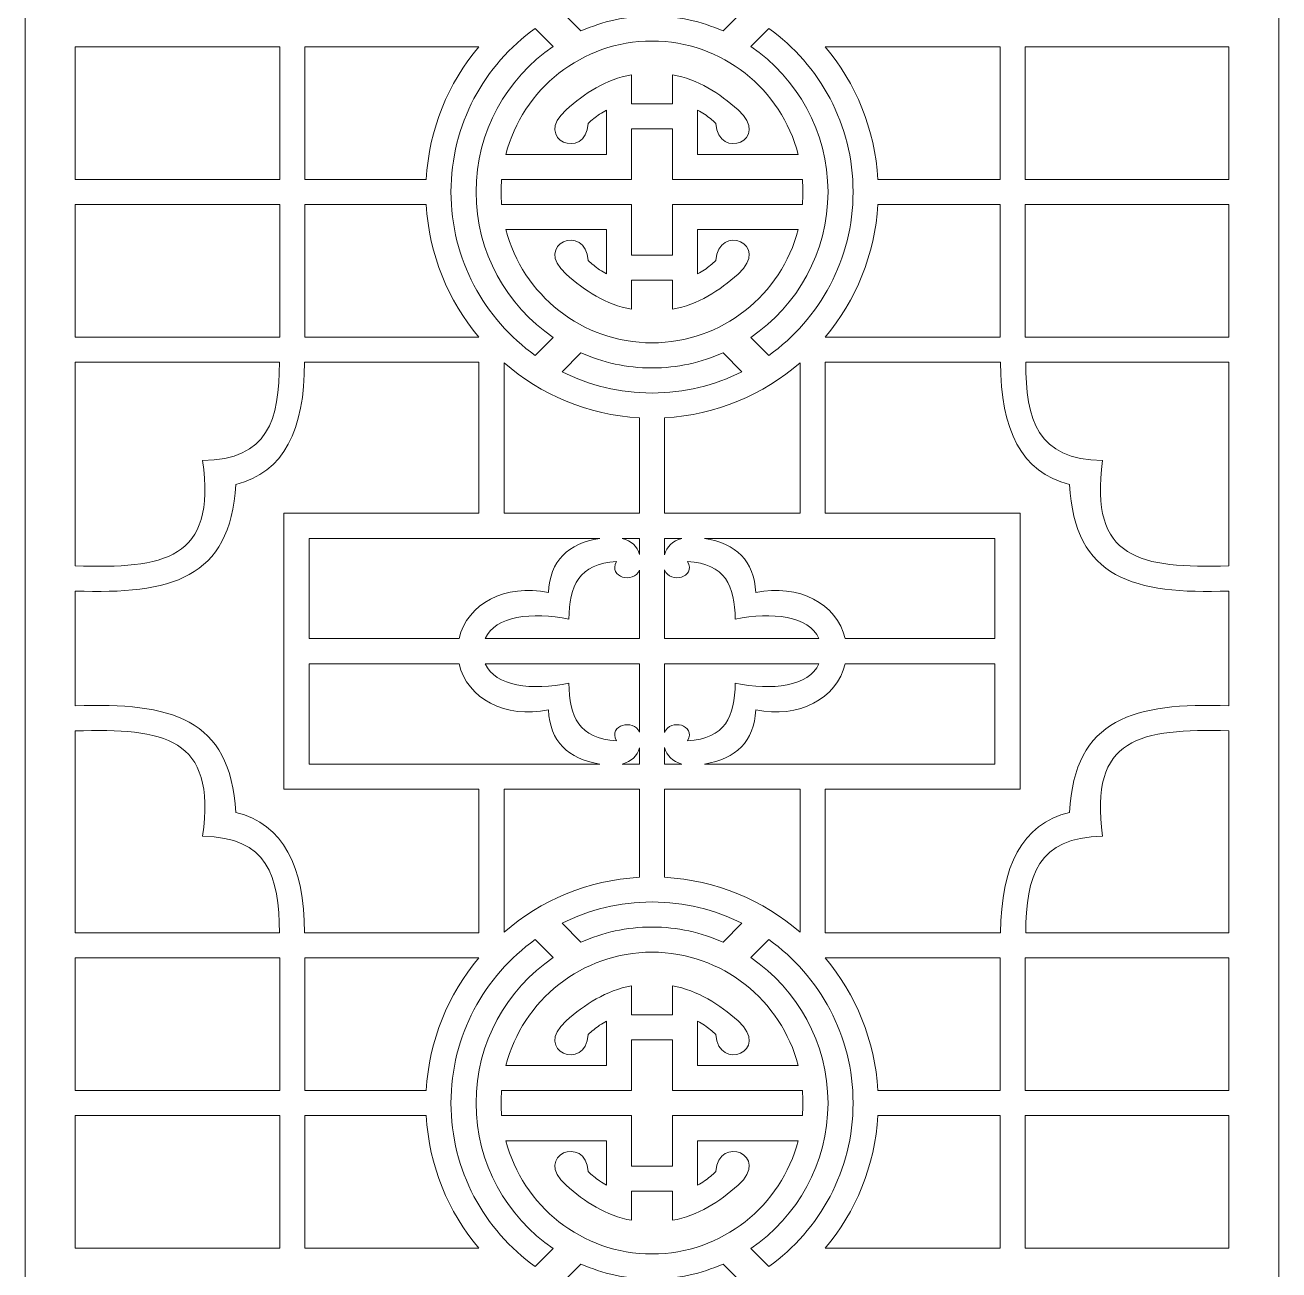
# Model space of a CAD drawing. Header units: centimetres. Extents: x -27 to -22.5, y -9 to 9.
# Drawn here: x -26.999 to -22.499, y -0.332 to 4.136 of the extents above; entities that cross this region are included whole.
import ezdxf

# ---------------------------------------------------------------- set-up
doc = ezdxf.new("R2010")
doc.units = ezdxf.units.CM
doc.header["$MEASUREMENT"] = 0
doc.layers.add('layer 1', color=7, linetype='Continuous')

msp = doc.modelspace()

# ---------------------------------------------------------------- linework, layer by layer
at = {"layer": 'layer 1', "color": 250, "lineweight": 9}
for points, knots in [([(-26.99914, 9.00077), (-26.99914, 9.00077), (-22.4989, 9.00077), (-22.4989, 9.00077), (-22.4989, 9.00077), (-22.4989, 9.00077), (-22.4989, -9.00021), (-22.4989, -9.00021), (-22.4989, -9.00021), (-22.4989, -9.00021), (-26.99914, -9.00021), (-26.99914, -9.00021), (-26.99914, -9.00021), (-26.99914, -9.00021), (-26.99914, 9.00077), (-26.99914, 9.00077)], [0, 0, 0, 0, 0.2, 0.2, 0.2, 0.2, 0.4, 0.4, 0.4, 0.4, 0.6, 0.6, 0.6, 0.6, 1, 1, 1, 1]), ([(-25.00405, 4.11483), (-24.92598, 4.1495), (-24.83964, 4.16884), (-24.74896, 4.16884), (-24.74896, 4.16884), (-24.65826, 4.16884), (-24.57194, 4.1495), (-24.49385, 4.11483), (-24.49385, 4.11483), (-24.49385, 4.11483), (-24.4263, 4.18238), (-24.4263, 4.18238), (-24.4263, 4.18238), (-24.52347, 4.23123), (-24.63309, 4.25884), (-24.74896, 4.25884), (-24.74896, 4.25884), (-24.86481, 4.25884), (-24.97439, 4.23123), (-25.07158, 4.18238), (-25.07158, 4.18238), (-25.07158, 4.18238), (-25.00405, 4.11483), (-25.00405, 4.11483)], [0, 0, 0, 0, 0.1428571, 0.1428571, 0.1428571, 0.1428571, 0.2857143, 0.2857143, 0.2857143, 0.2857143, 0.4285714, 0.4285714, 0.4285714, 0.4285714, 0.5714286, 0.5714286, 0.5714286, 0.5714286, 0.7142857, 0.7142857, 0.7142857, 0.7142857, 1, 1, 1, 1]), ([(-25.10336, 3.01479), (-25.27049, 3.12866), (-25.3806, 3.32046), (-25.3806, 3.53716), (-25.3806, 3.53716), (-25.3806, 3.75392), (-25.27045, 3.94574), (-25.10331, 4.05956), (-25.10331, 4.05956), (-25.10331, 4.05956), (-25.1679, 4.12417), (-25.1679, 4.12417), (-25.1679, 4.12417), (-25.35096, 3.99305), (-25.47059, 3.77865), (-25.47059, 3.53716), (-25.47059, 3.53716), (-25.47059, 3.29571), (-25.35097, 3.08133), (-25.16795, 2.95022), (-25.16795, 2.95022), (-25.16795, 2.95022), (-25.10336, 3.01479), (-25.10336, 3.01479)], [0, 0, 0, 0, 0.1428571, 0.1428571, 0.1428571, 0.1428571, 0.2857143, 0.2857143, 0.2857143, 0.2857143, 0.4285714, 0.4285714, 0.4285714, 0.4285714, 0.5714286, 0.5714286, 0.5714286, 0.5714286, 0.7142857, 0.7142857, 0.7142857, 0.7142857, 1, 1, 1, 1]), ([(-24.32996, 2.95022), (-24.14693, 3.08133), (-24.02729, 3.29571), (-24.02729, 3.53716), (-24.02729, 3.53716), (-24.02729, 3.77865), (-24.14696, 3.99305), (-24.32998, 4.12417), (-24.32998, 4.12417), (-24.32998, 4.12417), (-24.39458, 4.05956), (-24.39458, 4.05956), (-24.39458, 4.05956), (-24.22742, 3.94574), (-24.11729, 3.75392), (-24.11729, 3.53716), (-24.11729, 3.53716), (-24.11729, 3.32046), (-24.22741, 3.12866), (-24.39454, 3.01479), (-24.39454, 3.01479), (-24.39454, 3.01479), (-24.32996, 2.95022), (-24.32996, 2.95022)], [0, 0, 0, 0, 0.1428571, 0.1428571, 0.1428571, 0.1428571, 0.2857143, 0.2857143, 0.2857143, 0.2857143, 0.4285714, 0.4285714, 0.4285714, 0.4285714, 0.5714286, 0.5714286, 0.5714286, 0.5714286, 0.7142857, 0.7142857, 0.7142857, 0.7142857, 1, 1, 1, 1]), ([(-26.08453, 4.05795), (-26.08453, 4.05795), (-26.08453, 3.58217), (-26.08453, 3.58217), (-26.08453, 3.58217), (-26.08453, 3.58217), (-26.81912, 3.58217), (-26.81912, 3.58217), (-26.81912, 3.58217), (-26.81912, 3.58217), (-26.81912, 4.05795), (-26.81912, 4.05795), (-26.81912, 4.05795), (-26.57425, 4.05795), (-26.32939, 4.05795), (-26.08453, 4.05795)], [0, 0, 0, 0, 0.2, 0.2, 0.2, 0.2, 0.4, 0.4, 0.4, 0.4, 0.6, 0.6, 0.6, 0.6, 1, 1, 1, 1]), ([(-25.55933, 3.58217), (-25.54938, 3.76259), (-25.48006, 3.92759), (-25.37066, 4.05795), (-25.37066, 4.05795), (-25.57861, 4.05795), (-25.78657, 4.05795), (-25.9945, 4.05795), (-25.9945, 4.05795), (-25.9945, 4.05795), (-25.9945, 3.58217), (-25.9945, 3.58217), (-25.9945, 3.58217), (-25.9945, 3.58217), (-25.55933, 3.58217), (-25.55933, 3.58217)], [0, 0, 0, 0, 0.2, 0.2, 0.2, 0.2, 0.4, 0.4, 0.4, 0.4, 0.6, 0.6, 0.6, 0.6, 1, 1, 1, 1]), ([(-24.97813, 3.7831), (-24.96525, 3.79498), (-24.95182, 3.80584), (-24.9369, 3.81646), (-24.9369, 3.81646), (-24.92878, 3.82167), (-24.9207, 3.82653), (-24.91245, 3.83121), (-24.91245, 3.83121), (-24.91245, 3.77814), (-24.91245, 3.72509), (-24.91245, 3.67203), (-24.91245, 3.67203), (-25.03282, 3.67203), (-25.15318, 3.67203), (-25.27354, 3.67203), (-25.27354, 3.67203), (-25.21333, 3.90549), (-25.00075, 4.07883), (-24.74896, 4.07883), (-24.74896, 4.07883), (-24.49715, 4.07883), (-24.28455, 3.90549), (-24.22436, 3.67203), (-24.22436, 3.67203), (-24.34463, 3.67203), (-24.4649, 3.67203), (-24.58518, 3.67203), (-24.58518, 3.67203), (-24.58518, 3.72509), (-24.58518, 3.77814), (-24.58518, 3.83121), (-24.58518, 3.83121), (-24.57694, 3.82653), (-24.56886, 3.82167), (-24.5607, 3.81646), (-24.5607, 3.81646), (-24.54583, 3.80584), (-24.53239, 3.79498), (-24.51948, 3.7831), (-24.51948, 3.7831), (-24.51188, 3.64765), (-24.31832, 3.72361), (-24.44023, 3.83182), (-24.44023, 3.83182), (-24.50701, 3.89113), (-24.58362, 3.94175), (-24.67518, 3.95774), (-24.67518, 3.95774), (-24.67518, 3.92312), (-24.67518, 3.88844), (-24.67518, 3.8538), (-24.67518, 3.8538), (-24.67518, 3.8538), (-24.82245, 3.8538), (-24.82245, 3.8538), (-24.82245, 3.8538), (-24.82245, 3.88844), (-24.82245, 3.92312), (-24.82245, 3.95774), (-24.82245, 3.95774), (-24.91401, 3.94175), (-24.99058, 3.89113), (-25.05742, 3.83182), (-25.05742, 3.83182), (-25.1793, 3.72361), (-24.98576, 3.64765), (-24.97813, 3.7831)], [0, 0, 0, 0, 0.0555556, 0.0555556, 0.0555556, 0.0555556, 0.1111111, 0.1111111, 0.1111111, 0.1111111, 0.1666667, 0.1666667, 0.1666667, 0.1666667, 0.2222222, 0.2222222, 0.2222222, 0.2222222, 0.2777778, 0.2777778, 0.2777778, 0.2777778, 0.3333333, 0.3333333, 0.3333333, 0.3333333, 0.3888889, 0.3888889, 0.3888889, 0.3888889, 0.4444444, 0.4444444, 0.4444444, 0.4444444, 0.5, 0.5, 0.5, 0.5, 0.5555556, 0.5555556, 0.5555556, 0.5555556, 0.6111111, 0.6111111, 0.6111111, 0.6111111, 0.6666667, 0.6666667, 0.6666667, 0.6666667, 0.7222222, 0.7222222, 0.7222222, 0.7222222, 0.7777778, 0.7777778, 0.7777778, 0.7777778, 0.8333333, 0.8333333, 0.8333333, 0.8333333, 0.8888889, 0.8888889, 0.8888889, 0.8888889, 1, 1, 1, 1]), ([(-24.12724, 4.05795), (-24.01784, 3.92758), (-23.94848, 3.76259), (-23.93857, 3.58217), (-23.93857, 3.58217), (-23.93857, 3.58217), (-23.49925, 3.58217), (-23.49925, 3.58217), (-23.49925, 3.58217), (-23.49925, 3.58217), (-23.49925, 4.05795), (-23.49925, 4.05795), (-23.49925, 4.05795), (-23.70858, 4.05795), (-23.91791, 4.05795), (-24.12724, 4.05795)], [0, 0, 0, 0, 0.2, 0.2, 0.2, 0.2, 0.4, 0.4, 0.4, 0.4, 0.6, 0.6, 0.6, 0.6, 1, 1, 1, 1]), ([(-23.40926, 4.05795), (-23.40926, 4.05795), (-23.40926, 3.58217), (-23.40926, 3.58217), (-23.40926, 3.58217), (-23.40926, 3.58217), (-22.67893, 3.58217), (-22.67893, 3.58217), (-22.67893, 3.58217), (-22.67893, 3.58217), (-22.67893, 4.05795), (-22.67893, 4.05795), (-22.67893, 4.05795), (-22.92234, 4.05795), (-23.1658, 4.05795), (-23.40926, 4.05795)], [0, 0, 0, 0, 0.2, 0.2, 0.2, 0.2, 0.4, 0.4, 0.4, 0.4, 0.6, 0.6, 0.6, 0.6, 1, 1, 1, 1]), ([(-24.82245, 3.31054), (-24.82245, 3.31054), (-24.67518, 3.31054), (-24.67518, 3.31054), (-24.67518, 3.31054), (-24.67518, 3.37102), (-24.67518, 3.43155), (-24.67518, 3.49204), (-24.67518, 3.49204), (-24.51985, 3.49204), (-24.36453, 3.49204), (-24.20922, 3.49204), (-24.20922, 3.49204), (-24.20797, 3.50692), (-24.20728, 3.52196), (-24.20728, 3.53716), (-24.20728, 3.53716), (-24.20728, 3.55227), (-24.20797, 3.56724), (-24.20918, 3.58205), (-24.20918, 3.58205), (-24.3645, 3.58205), (-24.51985, 3.58205), (-24.67518, 3.58205), (-24.67518, 3.58205), (-24.67518, 3.64263), (-24.67518, 3.70321), (-24.67518, 3.7638), (-24.67518, 3.7638), (-24.67518, 3.7638), (-24.82245, 3.7638), (-24.82245, 3.7638), (-24.82245, 3.7638), (-24.82245, 3.70321), (-24.82245, 3.64262), (-24.82245, 3.58205), (-24.82245, 3.58205), (-24.97786, 3.58205), (-25.13329, 3.58205), (-25.28872, 3.58205), (-25.28872, 3.58205), (-25.28993, 3.56724), (-25.29058, 3.55227), (-25.29058, 3.53716), (-25.29058, 3.53716), (-25.29058, 3.52196), (-25.28993, 3.50692), (-25.28868, 3.49204), (-25.28868, 3.49204), (-25.13326, 3.49204), (-24.97786, 3.49204), (-24.82245, 3.49204), (-24.82245, 3.49204), (-24.82245, 3.43155), (-24.82245, 3.37103), (-24.82245, 3.31054)], [0, 0, 0, 0, 0.0666667, 0.0666667, 0.0666667, 0.0666667, 0.1333333, 0.1333333, 0.1333333, 0.1333333, 0.2, 0.2, 0.2, 0.2, 0.2666667, 0.2666667, 0.2666667, 0.2666667, 0.3333333, 0.3333333, 0.3333333, 0.3333333, 0.4, 0.4, 0.4, 0.4, 0.4666667, 0.4666667, 0.4666667, 0.4666667, 0.5333333, 0.5333333, 0.5333333, 0.5333333, 0.6, 0.6, 0.6, 0.6, 0.6666667, 0.6666667, 0.6666667, 0.6666667, 0.7333333, 0.7333333, 0.7333333, 0.7333333, 0.8, 0.8, 0.8, 0.8, 0.8666667, 0.8666667, 0.8666667, 0.8666667, 1, 1, 1, 1]), ([(-26.08453, 3.49217), (-26.08453, 3.49217), (-26.08453, 3.0164), (-26.08453, 3.0164), (-26.08453, 3.0164), (-26.32939, 3.0164), (-26.57425, 3.0164), (-26.81912, 3.0164), (-26.81912, 3.0164), (-26.81912, 3.0164), (-26.81912, 3.49217), (-26.81912, 3.49217), (-26.81912, 3.49217), (-26.81912, 3.49217), (-26.08453, 3.49217), (-26.08453, 3.49217)], [0, 0, 0, 0, 0.2, 0.2, 0.2, 0.2, 0.4, 0.4, 0.4, 0.4, 0.6, 0.6, 0.6, 0.6, 1, 1, 1, 1]), ([(-25.37065, 3.0164), (-25.48006, 3.14675), (-25.54939, 3.31176), (-25.55933, 3.49217), (-25.55933, 3.49217), (-25.55933, 3.49217), (-25.9945, 3.49217), (-25.9945, 3.49217), (-25.9945, 3.49217), (-25.9945, 3.49217), (-25.9945, 3.0164), (-25.9945, 3.0164), (-25.9945, 3.0164), (-25.78657, 3.0164), (-25.57861, 3.0164), (-25.37065, 3.0164)], [0, 0, 0, 0, 0.2, 0.2, 0.2, 0.2, 0.4, 0.4, 0.4, 0.4, 0.6, 0.6, 0.6, 0.6, 1, 1, 1, 1]), ([(-23.93857, 3.49217), (-23.9485, 3.31176), (-24.01784, 3.14675), (-24.12724, 3.0164), (-24.12724, 3.0164), (-23.91791, 3.0164), (-23.70858, 3.0164), (-23.49925, 3.0164), (-23.49925, 3.0164), (-23.49925, 3.0164), (-23.49925, 3.49217), (-23.49925, 3.49217), (-23.49925, 3.49217), (-23.49925, 3.49217), (-23.93857, 3.49217), (-23.93857, 3.49217)], [0, 0, 0, 0, 0.2, 0.2, 0.2, 0.2, 0.4, 0.4, 0.4, 0.4, 0.6, 0.6, 0.6, 0.6, 1, 1, 1, 1]), ([(-23.40926, 3.49217), (-23.40926, 3.49217), (-23.40926, 3.0164), (-23.40926, 3.0164), (-23.40926, 3.0164), (-23.1658, 3.0164), (-22.92234, 3.0164), (-22.67893, 3.0164), (-22.67893, 3.0164), (-22.67893, 3.0164), (-22.67893, 3.49217), (-22.67893, 3.49217), (-22.67893, 3.49217), (-22.67893, 3.49217), (-23.40926, 3.49217), (-23.40926, 3.49217)], [0, 0, 0, 0, 0.2, 0.2, 0.2, 0.2, 0.4, 0.4, 0.4, 0.4, 0.6, 0.6, 0.6, 0.6, 1, 1, 1, 1]), ([(-24.67518, 3.22053), (-24.67518, 3.22053), (-24.82245, 3.22053), (-24.82245, 3.22053), (-24.82245, 3.22053), (-24.82245, 3.1858), (-24.82245, 3.15106), (-24.82245, 3.11634), (-24.82245, 3.11634), (-24.91401, 3.13233), (-24.99058, 3.18295), (-25.05742, 3.24226), (-25.05742, 3.24226), (-25.1793, 3.35048), (-24.98576, 3.42642), (-24.97813, 3.29099), (-24.97813, 3.29099), (-24.96525, 3.27907), (-24.95182, 3.26826), (-24.9369, 3.25764), (-24.9369, 3.25764), (-24.92878, 3.25241), (-24.9207, 3.24753), (-24.91245, 3.24288), (-24.91245, 3.24288), (-24.91245, 3.29593), (-24.91245, 3.34898), (-24.91245, 3.40204), (-24.91245, 3.40204), (-25.03279, 3.40204), (-25.15313, 3.40204), (-25.27349, 3.40204), (-25.27349, 3.40204), (-25.21319, 3.16872), (-25.00064, 2.99554), (-24.74896, 2.99554), (-24.74896, 2.99554), (-24.49724, 2.99554), (-24.28471, 3.16872), (-24.22441, 3.40204), (-24.22441, 3.40204), (-24.34466, 3.40204), (-24.46491, 3.40204), (-24.58518, 3.40204), (-24.58518, 3.40204), (-24.58518, 3.34898), (-24.58518, 3.29594), (-24.58518, 3.24288), (-24.58518, 3.24288), (-24.57694, 3.24753), (-24.56886, 3.25241), (-24.5607, 3.25764), (-24.5607, 3.25764), (-24.54583, 3.26826), (-24.53239, 3.27907), (-24.51948, 3.29099), (-24.51948, 3.29099), (-24.51188, 3.42642), (-24.31832, 3.35048), (-24.44023, 3.24226), (-24.44023, 3.24226), (-24.50701, 3.18295), (-24.58362, 3.13233), (-24.67518, 3.11634), (-24.67518, 3.11634), (-24.67518, 3.15106), (-24.67518, 3.1858), (-24.67518, 3.22053)], [0, 0, 0, 0, 0.0555556, 0.0555556, 0.0555556, 0.0555556, 0.1111111, 0.1111111, 0.1111111, 0.1111111, 0.1666667, 0.1666667, 0.1666667, 0.1666667, 0.2222222, 0.2222222, 0.2222222, 0.2222222, 0.2777778, 0.2777778, 0.2777778, 0.2777778, 0.3333333, 0.3333333, 0.3333333, 0.3333333, 0.3888889, 0.3888889, 0.3888889, 0.3888889, 0.4444444, 0.4444444, 0.4444444, 0.4444444, 0.5, 0.5, 0.5, 0.5, 0.5555556, 0.5555556, 0.5555556, 0.5555556, 0.6111111, 0.6111111, 0.6111111, 0.6111111, 0.6666667, 0.6666667, 0.6666667, 0.6666667, 0.7222222, 0.7222222, 0.7222222, 0.7222222, 0.7777778, 0.7777778, 0.7777778, 0.7777778, 0.8333333, 0.8333333, 0.8333333, 0.8333333, 0.8888889, 0.8888889, 0.8888889, 0.8888889, 1, 1, 1, 1]), ([(-25.996, 0.87789), (-25.996, 0.87789), (-25.37019, 0.87789), (-25.37019, 0.87789), (-25.37019, 0.87789), (-25.37019, 0.87789), (-25.37019, 1.39388), (-25.37019, 1.39388), (-25.37019, 1.39388), (-25.37019, 1.39388), (-26.06988, 1.39388), (-26.06988, 1.39388), (-26.06988, 1.39388), (-26.06988, 1.39388), (-26.06988, 2.38394), (-26.06988, 2.38394), (-26.06988, 2.38394), (-26.06988, 2.38394), (-25.37019, 2.38394), (-25.37019, 2.38394), (-25.37019, 2.38394), (-25.37019, 2.38394), (-25.37019, 2.9264), (-25.37019, 2.9264), (-25.37019, 2.9264), (-25.37019, 2.9264), (-25.99595, 2.9264), (-25.99595, 2.9264), (-25.99595, 2.9264), (-25.99611, 2.68274), (-26.06979, 2.53058), (-26.24322, 2.48737), (-26.24322, 2.48737), (-26.26135, 2.14725), (-26.47785, 2.09246), (-26.81912, 2.10479), (-26.81912, 2.10479), (-26.81912, 2.10479), (-26.81912, 1.69294), (-26.81912, 1.69294), (-26.81912, 1.69294), (-26.47785, 1.70529), (-26.26135, 1.65048), (-26.24322, 1.31036), (-26.24322, 1.31036), (-26.07137, 1.26754), (-25.99746, 1.11772), (-25.996, 0.87789)], [0, 0, 0, 0, 0.0769231, 0.0769231, 0.0769231, 0.0769231, 0.1538462, 0.1538462, 0.1538462, 0.1538462, 0.2307692, 0.2307692, 0.2307692, 0.2307692, 0.3076923, 0.3076923, 0.3076923, 0.3076923, 0.3846154, 0.3846154, 0.3846154, 0.3846154, 0.4615385, 0.4615385, 0.4615385, 0.4615385, 0.5384615, 0.5384615, 0.5384615, 0.5384615, 0.6153846, 0.6153846, 0.6153846, 0.6153846, 0.6923077, 0.6923077, 0.6923077, 0.6923077, 0.7692308, 0.7692308, 0.7692308, 0.7692308, 0.8461538, 0.8461538, 0.8461538, 0.8461538, 1, 1, 1, 1]), ([(-26.81912, 2.19481), (-26.50072, 2.18603), (-26.3114, 2.21487), (-26.36195, 2.57308), (-26.36195, 2.57308), (-26.12648, 2.57646), (-26.0865, 2.71922), (-26.08599, 2.9264), (-26.08599, 2.9264), (-26.08599, 2.9264), (-26.81912, 2.9264), (-26.81912, 2.9264), (-26.81912, 2.9264), (-26.81912, 2.9264), (-26.81912, 2.19481), (-26.81912, 2.19481)], [0, 0, 0, 0, 0.2, 0.2, 0.2, 0.2, 0.4, 0.4, 0.4, 0.4, 0.6, 0.6, 0.6, 0.6, 1, 1, 1, 1]), ([(-24.74896, 2.90553), (-24.83967, 2.90553), (-24.92599, 2.92484), (-25.0041, 2.95955), (-25.0041, 2.95955), (-25.0041, 2.95955), (-25.07164, 2.892), (-25.07164, 2.892), (-25.07164, 2.892), (-24.97442, 2.84309), (-24.86481, 2.81553), (-24.74896, 2.81553), (-24.74896, 2.81553), (-24.63309, 2.81553), (-24.52346, 2.84309), (-24.42627, 2.892), (-24.42627, 2.892), (-24.42627, 2.892), (-24.49381, 2.95955), (-24.49381, 2.95955), (-24.49381, 2.95955), (-24.57191, 2.92484), (-24.65823, 2.90553), (-24.74896, 2.90553)], [0, 0, 0, 0, 0.1428571, 0.1428571, 0.1428571, 0.1428571, 0.2857143, 0.2857143, 0.2857143, 0.2857143, 0.4285714, 0.4285714, 0.4285714, 0.4285714, 0.5714286, 0.5714286, 0.5714286, 0.5714286, 0.7142857, 0.7142857, 0.7142857, 0.7142857, 1, 1, 1, 1]), ([(-23.49778, 0.87789), (-23.49632, 1.11772), (-23.4224, 1.26754), (-23.25053, 1.31036), (-23.25053, 1.31036), (-23.23247, 1.64906), (-23.01772, 1.7048), (-22.67893, 1.69308), (-22.67893, 1.69308), (-22.67893, 1.69308), (-22.67893, 2.10464), (-22.67893, 2.10464), (-22.67893, 2.10464), (-23.01772, 2.09293), (-23.23247, 2.14868), (-23.25053, 2.48737), (-23.25053, 2.48737), (-23.42396, 2.53058), (-23.49765, 2.68274), (-23.4978, 2.9264), (-23.4978, 2.9264), (-23.4978, 2.9264), (-24.12767, 2.9264), (-24.12767, 2.9264), (-24.12767, 2.9264), (-24.12767, 2.9264), (-24.12767, 2.38394), (-24.12767, 2.38394), (-24.12767, 2.38394), (-24.12767, 2.38394), (-23.42816, 2.38394), (-23.42816, 2.38394), (-23.42816, 2.38394), (-23.42816, 2.38394), (-23.42816, 1.39388), (-23.42816, 1.39388), (-23.42816, 1.39388), (-23.42816, 1.39388), (-24.12767, 1.39388), (-24.12767, 1.39388), (-24.12767, 1.39388), (-24.12767, 1.39388), (-24.12767, 0.87789), (-24.12767, 0.87789), (-24.12767, 0.87789), (-24.12767, 0.87789), (-23.49778, 0.87789), (-23.49778, 0.87789)], [0, 0, 0, 0, 0.0769231, 0.0769231, 0.0769231, 0.0769231, 0.1538462, 0.1538462, 0.1538462, 0.1538462, 0.2307692, 0.2307692, 0.2307692, 0.2307692, 0.3076923, 0.3076923, 0.3076923, 0.3076923, 0.3846154, 0.3846154, 0.3846154, 0.3846154, 0.4615385, 0.4615385, 0.4615385, 0.4615385, 0.5384615, 0.5384615, 0.5384615, 0.5384615, 0.6153846, 0.6153846, 0.6153846, 0.6153846, 0.6923077, 0.6923077, 0.6923077, 0.6923077, 0.7692308, 0.7692308, 0.7692308, 0.7692308, 0.8461538, 0.8461538, 0.8461538, 0.8461538, 1, 1, 1, 1]), ([(-22.67893, 2.19468), (-22.99471, 2.1863), (-23.18214, 2.21648), (-23.13182, 2.57308), (-23.13182, 2.57308), (-23.36729, 2.57646), (-23.40729, 2.71922), (-23.40777, 2.9264), (-23.40777, 2.9264), (-23.40777, 2.9264), (-22.67893, 2.9264), (-22.67893, 2.9264), (-22.67893, 2.9264), (-22.67893, 2.9264), (-22.67893, 2.19468), (-22.67893, 2.19468)], [0, 0, 0, 0, 0.2, 0.2, 0.2, 0.2, 0.4, 0.4, 0.4, 0.4, 0.6, 0.6, 0.6, 0.6, 1, 1, 1, 1]), ([(-25.2802, 2.38394), (-25.2802, 2.38394), (-24.79401, 2.38394), (-24.79401, 2.38394), (-24.79401, 2.38394), (-24.79401, 2.38394), (-24.79401, 2.72677), (-24.79401, 2.72677), (-24.79401, 2.72677), (-24.97927, 2.73698), (-25.1483, 2.80981), (-25.2802, 2.92436), (-25.2802, 2.92436), (-25.2802, 2.92436), (-25.2802, 2.38394), (-25.2802, 2.38394)], [0, 0, 0, 0, 0.2, 0.2, 0.2, 0.2, 0.4, 0.4, 0.4, 0.4, 0.6, 0.6, 0.6, 0.6, 1, 1, 1, 1]), ([(-24.70402, 2.38394), (-24.70402, 2.38394), (-24.2177, 2.38394), (-24.2177, 2.38394), (-24.2177, 2.38394), (-24.2177, 2.38394), (-24.2177, 2.92436), (-24.2177, 2.92436), (-24.2177, 2.92436), (-24.34964, 2.8098), (-24.51871, 2.73694), (-24.70402, 2.72675), (-24.70402, 2.72675), (-24.70402, 2.72675), (-24.70402, 2.38394), (-24.70402, 2.38394)], [0, 0, 0, 0, 0.2, 0.2, 0.2, 0.2, 0.4, 0.4, 0.4, 0.4, 0.6, 0.6, 0.6, 0.6, 1, 1, 1, 1]), ([(-25.97988, 2.29392), (-25.97988, 2.29392), (-25.97988, 1.9339), (-25.97988, 1.9339), (-25.97988, 1.9339), (-25.97988, 1.9339), (-25.44137, 1.9339), (-25.44137, 1.9339), (-25.44137, 1.9339), (-25.41311, 2.05946), (-25.27458, 2.13152), (-25.12073, 2.09966), (-25.12073, 2.09966), (-25.11499, 2.21315), (-25.05104, 2.27544), (-24.93657, 2.29392), (-24.93657, 2.29392), (-24.93657, 2.29392), (-25.97988, 2.29392), (-25.97988, 2.29392)], [0, 0, 0, 0, 0.1666667, 0.1666667, 0.1666667, 0.1666667, 0.3333333, 0.3333333, 0.3333333, 0.3333333, 0.5, 0.5, 0.5, 0.5, 0.6666667, 0.6666667, 0.6666667, 0.6666667, 1, 1, 1, 1]), ([(-24.79401, 2.29392), (-24.79401, 2.29392), (-24.85619, 2.29392), (-24.85619, 2.29392), (-24.85619, 2.29392), (-24.82289, 2.28535), (-24.80225, 2.26445), (-24.79401, 2.2361), (-24.79401, 2.2361), (-24.79401, 2.2361), (-24.79401, 2.29392), (-24.79401, 2.29392)], [0, 0, 0, 0, 0.25, 0.25, 0.25, 0.25, 0.5, 0.5, 0.5, 0.5, 1, 1, 1, 1]), ([(-24.64136, 2.29392), (-24.64136, 2.29392), (-24.70402, 2.29392), (-24.70402, 2.29392), (-24.70402, 2.29392), (-24.70402, 2.29392), (-24.70402, 2.23439), (-24.70402, 2.23439), (-24.70402, 2.23439), (-24.69613, 2.26361), (-24.67532, 2.28519), (-24.64136, 2.29392)], [0, 0, 0, 0, 0.25, 0.25, 0.25, 0.25, 0.5, 0.5, 0.5, 0.5, 1, 1, 1, 1]), ([(-23.51815, 1.9339), (-23.51815, 1.9339), (-23.51815, 2.29392), (-23.51815, 2.29392), (-23.51815, 2.29392), (-23.51815, 2.29392), (-24.56097, 2.29392), (-24.56097, 2.29392), (-24.56097, 2.29392), (-24.44649, 2.27544), (-24.38257, 2.21315), (-24.37682, 2.09966), (-24.37682, 2.09966), (-24.22297, 2.13152), (-24.08442, 2.05946), (-24.05615, 1.9339), (-24.05615, 1.9339), (-24.05615, 1.9339), (-23.51815, 1.9339), (-23.51815, 1.9339)], [0, 0, 0, 0, 0.1666667, 0.1666667, 0.1666667, 0.1666667, 0.3333333, 0.3333333, 0.3333333, 0.3333333, 0.5, 0.5, 0.5, 0.5, 0.6666667, 0.6666667, 0.6666667, 0.6666667, 1, 1, 1, 1]), ([(-24.79401, 2.17929), (-24.81481, 2.13089), (-24.90754, 2.15294), (-24.87635, 2.2104), (-24.87635, 2.2104), (-25.01076, 2.20284), (-25.04683, 2.12391), (-25.04693, 2.00333), (-25.04693, 2.00333), (-25.17914, 2.03123), (-25.31224, 2.01565), (-25.34755, 1.9339), (-25.34755, 1.9339), (-25.34755, 1.9339), (-24.79401, 1.9339), (-24.79401, 1.9339), (-24.79401, 1.9339), (-24.79401, 1.9339), (-24.79401, 2.17929), (-24.79401, 2.17929)], [0, 0, 0, 0, 0.1666667, 0.1666667, 0.1666667, 0.1666667, 0.3333333, 0.3333333, 0.3333333, 0.3333333, 0.5, 0.5, 0.5, 0.5, 0.6666667, 0.6666667, 0.6666667, 0.6666667, 1, 1, 1, 1]), ([(-24.70402, 1.9339), (-24.70402, 1.9339), (-24.14998, 1.9339), (-24.14998, 1.9339), (-24.14998, 1.9339), (-24.18531, 2.01565), (-24.31838, 2.03123), (-24.45063, 2.00333), (-24.45063, 2.00333), (-24.45072, 2.12391), (-24.48677, 2.20284), (-24.6212, 2.2104), (-24.6212, 2.2104), (-24.58977, 2.15249), (-24.68422, 2.13054), (-24.70402, 2.18044), (-24.70402, 2.18044), (-24.70402, 2.18044), (-24.70402, 1.9339), (-24.70402, 1.9339)], [0, 0, 0, 0, 0.1666667, 0.1666667, 0.1666667, 0.1666667, 0.3333333, 0.3333333, 0.3333333, 0.3333333, 0.5, 0.5, 0.5, 0.5, 0.6666667, 0.6666667, 0.6666667, 0.6666667, 1, 1, 1, 1]), ([(-25.97988, 1.84389), (-25.97988, 1.84389), (-25.97988, 1.48388), (-25.97988, 1.48388), (-25.97988, 1.48388), (-25.97988, 1.48388), (-24.93654, 1.48388), (-24.93654, 1.48388), (-24.93654, 1.48388), (-25.05104, 1.50237), (-25.11499, 1.56465), (-25.12073, 1.67814), (-25.12073, 1.67814), (-25.27458, 1.64631), (-25.41311, 1.71835), (-25.44137, 1.84389), (-25.44137, 1.84389), (-25.44137, 1.84389), (-25.97988, 1.84389), (-25.97988, 1.84389)], [0, 0, 0, 0, 0.1666667, 0.1666667, 0.1666667, 0.1666667, 0.3333333, 0.3333333, 0.3333333, 0.3333333, 0.5, 0.5, 0.5, 0.5, 0.6666667, 0.6666667, 0.6666667, 0.6666667, 1, 1, 1, 1]), ([(-24.79401, 1.84389), (-24.79401, 1.84389), (-25.34755, 1.84389), (-25.34755, 1.84389), (-25.34755, 1.84389), (-25.31224, 1.76215), (-25.17915, 1.74659), (-25.04693, 1.77448), (-25.04693, 1.77448), (-25.04683, 1.65389), (-25.01076, 1.57498), (-24.87635, 1.56742), (-24.87635, 1.56742), (-24.90754, 1.6249), (-24.81481, 1.64693), (-24.79401, 1.59854), (-24.79401, 1.59854), (-24.79401, 1.59854), (-24.79401, 1.84389), (-24.79401, 1.84389)], [0, 0, 0, 0, 0.1666667, 0.1666667, 0.1666667, 0.1666667, 0.3333333, 0.3333333, 0.3333333, 0.3333333, 0.5, 0.5, 0.5, 0.5, 0.6666667, 0.6666667, 0.6666667, 0.6666667, 1, 1, 1, 1]), ([(-24.70402, 1.59739), (-24.68422, 1.64728), (-24.58977, 1.62533), (-24.6212, 1.56742), (-24.6212, 1.56742), (-24.48677, 1.57498), (-24.45072, 1.65389), (-24.45063, 1.77448), (-24.45063, 1.77448), (-24.31838, 1.74659), (-24.18531, 1.76215), (-24.14997, 1.84389), (-24.14997, 1.84389), (-24.14997, 1.84389), (-24.70402, 1.84389), (-24.70402, 1.84389), (-24.70402, 1.84389), (-24.70402, 1.84389), (-24.70402, 1.59739), (-24.70402, 1.59739)], [0, 0, 0, 0, 0.1666667, 0.1666667, 0.1666667, 0.1666667, 0.3333333, 0.3333333, 0.3333333, 0.3333333, 0.5, 0.5, 0.5, 0.5, 0.6666667, 0.6666667, 0.6666667, 0.6666667, 1, 1, 1, 1]), ([(-24.561, 1.48388), (-24.561, 1.48388), (-23.51815, 1.48388), (-23.51815, 1.48388), (-23.51815, 1.48388), (-23.51815, 1.48388), (-23.51815, 1.84389), (-23.51815, 1.84389), (-23.51815, 1.84389), (-23.51815, 1.84389), (-24.05615, 1.84389), (-24.05615, 1.84389), (-24.05615, 1.84389), (-24.08442, 1.71835), (-24.22297, 1.64631), (-24.37682, 1.67814), (-24.37682, 1.67814), (-24.38258, 1.56465), (-24.4465, 1.50237), (-24.561, 1.48388)], [0, 0, 0, 0, 0.1666667, 0.1666667, 0.1666667, 0.1666667, 0.3333333, 0.3333333, 0.3333333, 0.3333333, 0.5, 0.5, 0.5, 0.5, 0.6666667, 0.6666667, 0.6666667, 0.6666667, 1, 1, 1, 1]), ([(-26.81912, 0.87789), (-26.81912, 0.87789), (-26.08604, 0.87789), (-26.08604, 0.87789), (-26.08604, 0.87789), (-26.08738, 1.0815), (-26.12898, 1.22131), (-26.36195, 1.22466), (-26.36195, 1.22466), (-26.3114, 1.58287), (-26.50072, 1.61169), (-26.81912, 1.60294), (-26.81912, 1.60294), (-26.81912, 1.60294), (-26.81912, 0.87789), (-26.81912, 0.87789)], [0, 0, 0, 0, 0.2, 0.2, 0.2, 0.2, 0.4, 0.4, 0.4, 0.4, 0.6, 0.6, 0.6, 0.6, 1, 1, 1, 1]), ([(-22.67893, 1.60304), (-22.99471, 1.61143), (-23.18214, 1.58126), (-23.13182, 1.22466), (-23.13182, 1.22466), (-23.3648, 1.22131), (-23.4064, 1.0815), (-23.40774, 0.87789), (-23.40774, 0.87789), (-23.40774, 0.87789), (-22.67893, 0.87789), (-22.67893, 0.87789), (-22.67893, 0.87789), (-22.67893, 0.87789), (-22.67893, 1.60304), (-22.67893, 1.60304)], [0, 0, 0, 0, 0.2, 0.2, 0.2, 0.2, 0.4, 0.4, 0.4, 0.4, 0.6, 0.6, 0.6, 0.6, 1, 1, 1, 1]), ([(-24.8562, 1.48388), (-24.8562, 1.48388), (-24.79401, 1.48388), (-24.79401, 1.48388), (-24.79401, 1.48388), (-24.79401, 1.48388), (-24.79401, 1.54169), (-24.79401, 1.54169), (-24.79401, 1.54169), (-24.80225, 1.51336), (-24.8229, 1.49246), (-24.8562, 1.48388)], [0, 0, 0, 0, 0.25, 0.25, 0.25, 0.25, 0.5, 0.5, 0.5, 0.5, 1, 1, 1, 1]), ([(-24.70402, 1.48388), (-24.70402, 1.48388), (-24.64136, 1.48388), (-24.64136, 1.48388), (-24.64136, 1.48388), (-24.6753, 1.49261), (-24.69613, 1.51419), (-24.70402, 1.54343), (-24.70402, 1.54343), (-24.70402, 1.54343), (-24.70402, 1.48388), (-24.70402, 1.48388)], [0, 0, 0, 0, 0.25, 0.25, 0.25, 0.25, 0.5, 0.5, 0.5, 0.5, 1, 1, 1, 1]), ([(-25.2802, 0.87992), (-25.1483, 0.99449), (-24.97927, 1.06726), (-24.79401, 1.07748), (-24.79401, 1.07748), (-24.79401, 1.07748), (-24.79401, 1.39388), (-24.79401, 1.39388), (-24.79401, 1.39388), (-24.79401, 1.39388), (-25.2802, 1.39388), (-25.2802, 1.39388), (-25.2802, 1.39388), (-25.2802, 1.39388), (-25.2802, 0.87992), (-25.2802, 0.87992)], [0, 0, 0, 0, 0.2, 0.2, 0.2, 0.2, 0.4, 0.4, 0.4, 0.4, 0.6, 0.6, 0.6, 0.6, 1, 1, 1, 1]), ([(-24.70402, 1.0775), (-24.51871, 1.0673), (-24.34964, 0.99449), (-24.2177, 0.8799), (-24.2177, 0.8799), (-24.2177, 0.8799), (-24.2177, 1.39388), (-24.2177, 1.39388), (-24.2177, 1.39388), (-24.2177, 1.39388), (-24.70402, 1.39388), (-24.70402, 1.39388), (-24.70402, 1.39388), (-24.70402, 1.39388), (-24.70402, 1.0775), (-24.70402, 1.0775)], [0, 0, 0, 0, 0.2, 0.2, 0.2, 0.2, 0.4, 0.4, 0.4, 0.4, 0.6, 0.6, 0.6, 0.6, 1, 1, 1, 1]), ([(-25.00405, 0.84473), (-24.92598, 0.87943), (-24.83964, 0.89878), (-24.74896, 0.89878), (-24.74896, 0.89878), (-24.65826, 0.89878), (-24.57194, 0.87943), (-24.49385, 0.84473), (-24.49385, 0.84473), (-24.49385, 0.84473), (-24.4263, 0.91229), (-24.4263, 0.91229), (-24.4263, 0.91229), (-24.52347, 0.96117), (-24.63309, 0.98876), (-24.74896, 0.98876), (-24.74896, 0.98876), (-24.86481, 0.98876), (-24.97439, 0.96117), (-25.07158, 0.91229), (-25.07158, 0.91229), (-25.07158, 0.91229), (-25.00405, 0.84473), (-25.00405, 0.84473)], [0, 0, 0, 0, 0.1428571, 0.1428571, 0.1428571, 0.1428571, 0.2857143, 0.2857143, 0.2857143, 0.2857143, 0.4285714, 0.4285714, 0.4285714, 0.4285714, 0.5714286, 0.5714286, 0.5714286, 0.5714286, 0.7142857, 0.7142857, 0.7142857, 0.7142857, 1, 1, 1, 1]), ([(-25.10336, -0.25527), (-25.27049, -0.14144), (-25.3806, 0.0504), (-25.3806, 0.26711), (-25.3806, 0.26711), (-25.3806, 0.48383), (-25.27045, 0.67567), (-25.10331, 0.7895), (-25.10331, 0.7895), (-25.10331, 0.7895), (-25.1679, 0.85409), (-25.1679, 0.85409), (-25.1679, 0.85409), (-25.35096, 0.72298), (-25.47059, 0.50857), (-25.47059, 0.26711), (-25.47059, 0.26711), (-25.47059, 0.02564), (-25.35097, -0.18876), (-25.16795, -0.31985), (-25.16795, -0.31985), (-25.16795, -0.31985), (-25.10336, -0.25527), (-25.10336, -0.25527)], [0, 0, 0, 0, 0.1428571, 0.1428571, 0.1428571, 0.1428571, 0.2857143, 0.2857143, 0.2857143, 0.2857143, 0.4285714, 0.4285714, 0.4285714, 0.4285714, 0.5714286, 0.5714286, 0.5714286, 0.5714286, 0.7142857, 0.7142857, 0.7142857, 0.7142857, 1, 1, 1, 1]), ([(-24.32996, -0.31985), (-24.14693, -0.18876), (-24.02729, 0.02564), (-24.02729, 0.26711), (-24.02729, 0.26711), (-24.02729, 0.50857), (-24.14696, 0.72298), (-24.32998, 0.85409), (-24.32998, 0.85409), (-24.32998, 0.85409), (-24.39458, 0.7895), (-24.39458, 0.7895), (-24.39458, 0.7895), (-24.22742, 0.67567), (-24.11729, 0.48383), (-24.11729, 0.26711), (-24.11729, 0.26711), (-24.11729, 0.0504), (-24.22741, -0.14144), (-24.39454, -0.25527), (-24.39454, -0.25527), (-24.39454, -0.25527), (-24.32996, -0.31985), (-24.32996, -0.31985)], [0, 0, 0, 0, 0.1428571, 0.1428571, 0.1428571, 0.1428571, 0.2857143, 0.2857143, 0.2857143, 0.2857143, 0.4285714, 0.4285714, 0.4285714, 0.4285714, 0.5714286, 0.5714286, 0.5714286, 0.5714286, 0.7142857, 0.7142857, 0.7142857, 0.7142857, 1, 1, 1, 1]), ([(-26.08453, 0.78786), (-26.08453, 0.78786), (-26.08453, 0.31209), (-26.08453, 0.31209), (-26.08453, 0.31209), (-26.08453, 0.31209), (-26.81912, 0.31209), (-26.81912, 0.31209), (-26.81912, 0.31209), (-26.81912, 0.31209), (-26.81912, 0.78786), (-26.81912, 0.78786), (-26.81912, 0.78786), (-26.57425, 0.78786), (-26.32939, 0.78786), (-26.08453, 0.78786)], [0, 0, 0, 0, 0.2, 0.2, 0.2, 0.2, 0.4, 0.4, 0.4, 0.4, 0.6, 0.6, 0.6, 0.6, 1, 1, 1, 1]), ([(-25.55933, 0.31209), (-25.54939, 0.49253), (-25.48006, 0.65751), (-25.37066, 0.78786), (-25.37066, 0.78786), (-25.57861, 0.78786), (-25.78657, 0.78786), (-25.9945, 0.78786), (-25.9945, 0.78786), (-25.9945, 0.78786), (-25.9945, 0.31209), (-25.9945, 0.31209), (-25.9945, 0.31209), (-25.9945, 0.31209), (-25.55933, 0.31209), (-25.55933, 0.31209)], [0, 0, 0, 0, 0.2, 0.2, 0.2, 0.2, 0.4, 0.4, 0.4, 0.4, 0.6, 0.6, 0.6, 0.6, 1, 1, 1, 1]), ([(-24.97813, 0.51303), (-24.96525, 0.52494), (-24.95182, 0.53575), (-24.9369, 0.54636), (-24.9369, 0.54636), (-24.92878, 0.5516), (-24.9207, 0.55646), (-24.91245, 0.56112), (-24.91245, 0.56112), (-24.91245, 0.50808), (-24.91245, 0.45501), (-24.91245, 0.40198), (-24.91245, 0.40198), (-25.03282, 0.40198), (-25.15318, 0.40198), (-25.27354, 0.40198), (-25.27354, 0.40198), (-25.21333, 0.63542), (-25.00075, 0.80874), (-24.74896, 0.80874), (-24.74896, 0.80874), (-24.49715, 0.80874), (-24.28455, 0.63542), (-24.22436, 0.40198), (-24.22436, 0.40198), (-24.34463, 0.40198), (-24.4649, 0.40198), (-24.58518, 0.40198), (-24.58518, 0.40198), (-24.58518, 0.45501), (-24.58518, 0.50808), (-24.58518, 0.56112), (-24.58518, 0.56112), (-24.57694, 0.55646), (-24.56886, 0.5516), (-24.5607, 0.54636), (-24.5607, 0.54636), (-24.54583, 0.53575), (-24.53239, 0.52494), (-24.51948, 0.51303), (-24.51948, 0.51303), (-24.51188, 0.37758), (-24.31832, 0.45352), (-24.44023, 0.56174), (-24.44023, 0.56174), (-24.50701, 0.62105), (-24.58362, 0.67167), (-24.67518, 0.68768), (-24.67518, 0.68768), (-24.67518, 0.65303), (-24.67518, 0.61838), (-24.67518, 0.58373), (-24.67518, 0.58373), (-24.67518, 0.58373), (-24.82245, 0.58373), (-24.82245, 0.58373), (-24.82245, 0.58373), (-24.82245, 0.61838), (-24.82245, 0.65303), (-24.82245, 0.68768), (-24.82245, 0.68768), (-24.91401, 0.67167), (-24.99058, 0.62105), (-25.05742, 0.56174), (-25.05742, 0.56174), (-25.1793, 0.45352), (-24.98576, 0.37758), (-24.97813, 0.51303)], [0, 0, 0, 0, 0.0555556, 0.0555556, 0.0555556, 0.0555556, 0.1111111, 0.1111111, 0.1111111, 0.1111111, 0.1666667, 0.1666667, 0.1666667, 0.1666667, 0.2222222, 0.2222222, 0.2222222, 0.2222222, 0.2777778, 0.2777778, 0.2777778, 0.2777778, 0.3333333, 0.3333333, 0.3333333, 0.3333333, 0.3888889, 0.3888889, 0.3888889, 0.3888889, 0.4444444, 0.4444444, 0.4444444, 0.4444444, 0.5, 0.5, 0.5, 0.5, 0.5555556, 0.5555556, 0.5555556, 0.5555556, 0.6111111, 0.6111111, 0.6111111, 0.6111111, 0.6666667, 0.6666667, 0.6666667, 0.6666667, 0.7222222, 0.7222222, 0.7222222, 0.7222222, 0.7777778, 0.7777778, 0.7777778, 0.7777778, 0.8333333, 0.8333333, 0.8333333, 0.8333333, 0.8888889, 0.8888889, 0.8888889, 0.8888889, 1, 1, 1, 1]), ([(-24.12724, 0.78786), (-24.01784, 0.65752), (-23.9485, 0.49253), (-23.93857, 0.31209), (-23.93857, 0.31209), (-23.93857, 0.31209), (-23.49925, 0.31209), (-23.49925, 0.31209), (-23.49925, 0.31209), (-23.49925, 0.31209), (-23.49925, 0.78786), (-23.49925, 0.78786), (-23.49925, 0.78786), (-23.70858, 0.78786), (-23.91791, 0.78786), (-24.12724, 0.78786)], [0, 0, 0, 0, 0.2, 0.2, 0.2, 0.2, 0.4, 0.4, 0.4, 0.4, 0.6, 0.6, 0.6, 0.6, 1, 1, 1, 1]), ([(-23.40926, 0.78786), (-23.40926, 0.78786), (-23.40926, 0.31209), (-23.40926, 0.31209), (-23.40926, 0.31209), (-23.40926, 0.31209), (-22.67893, 0.31209), (-22.67893, 0.31209), (-22.67893, 0.31209), (-22.67893, 0.31209), (-22.67893, 0.78786), (-22.67893, 0.78786), (-22.67893, 0.78786), (-22.92234, 0.78786), (-23.1658, 0.78786), (-23.40926, 0.78786)], [0, 0, 0, 0, 0.2, 0.2, 0.2, 0.2, 0.4, 0.4, 0.4, 0.4, 0.6, 0.6, 0.6, 0.6, 1, 1, 1, 1]), ([(-24.82245, 0.04046), (-24.82245, 0.04046), (-24.67518, 0.04046), (-24.67518, 0.04046), (-24.67518, 0.04046), (-24.67518, 0.10096), (-24.67518, 0.16145), (-24.67518, 0.22197), (-24.67518, 0.22197), (-24.51985, 0.22197), (-24.36453, 0.22197), (-24.20922, 0.22197), (-24.20922, 0.22197), (-24.20797, 0.23686), (-24.20728, 0.2519), (-24.20728, 0.26711), (-24.20728, 0.26711), (-24.20728, 0.28221), (-24.20797, 0.29716), (-24.20918, 0.31197), (-24.20918, 0.31197), (-24.3645, 0.31197), (-24.51985, 0.31197), (-24.67518, 0.31197), (-24.67518, 0.31197), (-24.67518, 0.37255), (-24.67518, 0.43315), (-24.67518, 0.49372), (-24.67518, 0.49372), (-24.67518, 0.49372), (-24.82245, 0.49372), (-24.82245, 0.49372), (-24.82245, 0.49372), (-24.82245, 0.43315), (-24.82245, 0.37255), (-24.82245, 0.31197), (-24.82245, 0.31197), (-24.97786, 0.31197), (-25.13329, 0.31197), (-25.28872, 0.31197), (-25.28872, 0.31197), (-25.28993, 0.29716), (-25.29058, 0.28221), (-25.29058, 0.26711), (-25.29058, 0.26711), (-25.29058, 0.2519), (-25.28993, 0.23686), (-25.28868, 0.22197), (-25.28868, 0.22197), (-25.13326, 0.22197), (-24.97786, 0.22197), (-24.82245, 0.22197), (-24.82245, 0.22197), (-24.82245, 0.16146), (-24.82245, 0.10096), (-24.82245, 0.04046)], [0, 0, 0, 0, 0.0666667, 0.0666667, 0.0666667, 0.0666667, 0.1333333, 0.1333333, 0.1333333, 0.1333333, 0.2, 0.2, 0.2, 0.2, 0.2666667, 0.2666667, 0.2666667, 0.2666667, 0.3333333, 0.3333333, 0.3333333, 0.3333333, 0.4, 0.4, 0.4, 0.4, 0.4666667, 0.4666667, 0.4666667, 0.4666667, 0.5333333, 0.5333333, 0.5333333, 0.5333333, 0.6, 0.6, 0.6, 0.6, 0.6666667, 0.6666667, 0.6666667, 0.6666667, 0.7333333, 0.7333333, 0.7333333, 0.7333333, 0.8, 0.8, 0.8, 0.8, 0.8666667, 0.8666667, 0.8666667, 0.8666667, 1, 1, 1, 1]), ([(-26.08453, 0.2221), (-26.08453, 0.2221), (-26.08453, -0.25366), (-26.08453, -0.25366), (-26.08453, -0.25366), (-26.32939, -0.25366), (-26.57425, -0.25366), (-26.81912, -0.25366), (-26.81912, -0.25366), (-26.81912, -0.25366), (-26.81912, 0.2221), (-26.81912, 0.2221), (-26.81912, 0.2221), (-26.81912, 0.2221), (-26.08453, 0.2221), (-26.08453, 0.2221)], [0, 0, 0, 0, 0.2, 0.2, 0.2, 0.2, 0.4, 0.4, 0.4, 0.4, 0.6, 0.6, 0.6, 0.6, 1, 1, 1, 1]), ([(-25.37065, -0.25366), (-25.48006, -0.12332), (-25.54939, 0.04169), (-25.55933, 0.2221), (-25.55933, 0.2221), (-25.55933, 0.2221), (-25.9945, 0.2221), (-25.9945, 0.2221), (-25.9945, 0.2221), (-25.9945, 0.2221), (-25.9945, -0.25366), (-25.9945, -0.25366), (-25.9945, -0.25366), (-25.78657, -0.25366), (-25.57861, -0.25366), (-25.37065, -0.25366)], [0, 0, 0, 0, 0.2, 0.2, 0.2, 0.2, 0.4, 0.4, 0.4, 0.4, 0.6, 0.6, 0.6, 0.6, 1, 1, 1, 1]), ([(-23.93857, 0.2221), (-23.94849, 0.04169), (-24.01784, -0.12332), (-24.12724, -0.25366), (-24.12724, -0.25366), (-23.91791, -0.25366), (-23.70858, -0.25366), (-23.49925, -0.25366), (-23.49925, -0.25366), (-23.49925, -0.25366), (-23.49925, 0.2221), (-23.49925, 0.2221), (-23.49925, 0.2221), (-23.49925, 0.2221), (-23.93857, 0.2221), (-23.93857, 0.2221)], [0, 0, 0, 0, 0.2, 0.2, 0.2, 0.2, 0.4, 0.4, 0.4, 0.4, 0.6, 0.6, 0.6, 0.6, 1, 1, 1, 1]), ([(-23.40926, 0.2221), (-23.40926, 0.2221), (-23.40926, -0.25366), (-23.40926, -0.25366), (-23.40926, -0.25366), (-23.1658, -0.25366), (-22.92234, -0.25366), (-22.67893, -0.25366), (-22.67893, -0.25366), (-22.67893, -0.25366), (-22.67893, 0.2221), (-22.67893, 0.2221), (-22.67893, 0.2221), (-22.67893, 0.2221), (-23.40926, 0.2221), (-23.40926, 0.2221)], [0, 0, 0, 0, 0.2, 0.2, 0.2, 0.2, 0.4, 0.4, 0.4, 0.4, 0.6, 0.6, 0.6, 0.6, 1, 1, 1, 1]), ([(-24.67518, -0.04954), (-24.67518, -0.04954), (-24.82245, -0.04954), (-24.82245, -0.04954), (-24.82245, -0.04954), (-24.82245, -0.08426), (-24.82245, -0.11901), (-24.82245, -0.15375), (-24.82245, -0.15375), (-24.91401, -0.13775), (-24.99058, -0.08712), (-25.05742, -0.02784), (-25.05742, -0.02784), (-25.1793, 0.08038), (-24.98576, 0.15636), (-24.97813, 0.02091), (-24.97813, 0.02091), (-24.96525, 0.00902), (-24.95182, -0.00184), (-24.9369, -0.01245), (-24.9369, -0.01245), (-24.92878, -0.01767), (-24.9207, -0.02254), (-24.91245, -0.0272), (-24.91245, -0.0272), (-24.91245, 0.02587), (-24.91245, 0.07889), (-24.91245, 0.13195), (-24.91245, 0.13195), (-25.03279, 0.13195), (-25.15313, 0.13195), (-25.27349, 0.13195), (-25.27349, 0.13195), (-25.21319, -0.10134), (-25.00064, -0.27453), (-24.74896, -0.27453), (-24.74896, -0.27453), (-24.49724, -0.27453), (-24.28471, -0.10134), (-24.22441, 0.13195), (-24.22441, 0.13195), (-24.34466, 0.13195), (-24.46491, 0.13195), (-24.58518, 0.13195), (-24.58518, 0.13195), (-24.58518, 0.07889), (-24.58518, 0.02587), (-24.58518, -0.0272), (-24.58518, -0.0272), (-24.57694, -0.02254), (-24.56886, -0.01767), (-24.5607, -0.01245), (-24.5607, -0.01245), (-24.54583, -0.00184), (-24.53239, 0.00902), (-24.51948, 0.02091), (-24.51948, 0.02091), (-24.51188, 0.15636), (-24.31832, 0.08038), (-24.44023, -0.02784), (-24.44023, -0.02784), (-24.50701, -0.08712), (-24.58362, -0.13775), (-24.67518, -0.15375), (-24.67518, -0.15375), (-24.67518, -0.11901), (-24.67518, -0.08426), (-24.67518, -0.04954)], [0, 0, 0, 0, 0.0555556, 0.0555556, 0.0555556, 0.0555556, 0.1111111, 0.1111111, 0.1111111, 0.1111111, 0.1666667, 0.1666667, 0.1666667, 0.1666667, 0.2222222, 0.2222222, 0.2222222, 0.2222222, 0.2777778, 0.2777778, 0.2777778, 0.2777778, 0.3333333, 0.3333333, 0.3333333, 0.3333333, 0.3888889, 0.3888889, 0.3888889, 0.3888889, 0.4444444, 0.4444444, 0.4444444, 0.4444444, 0.5, 0.5, 0.5, 0.5, 0.5555556, 0.5555556, 0.5555556, 0.5555556, 0.6111111, 0.6111111, 0.6111111, 0.6111111, 0.6666667, 0.6666667, 0.6666667, 0.6666667, 0.7222222, 0.7222222, 0.7222222, 0.7222222, 0.7777778, 0.7777778, 0.7777778, 0.7777778, 0.8333333, 0.8333333, 0.8333333, 0.8333333, 0.8888889, 0.8888889, 0.8888889, 0.8888889, 1, 1, 1, 1]), ([(-24.74896, -0.36454), (-24.83967, -0.36454), (-24.92599, -0.34523), (-25.0041, -0.31053), (-25.0041, -0.31053), (-25.0041, -0.31053), (-25.07164, -0.37807), (-25.07164, -0.37807), (-25.07164, -0.37807), (-24.97442, -0.42698), (-24.86481, -0.45456), (-24.74896, -0.45456), (-24.74896, -0.45456), (-24.63309, -0.45456), (-24.52346, -0.42698), (-24.42627, -0.37807), (-24.42627, -0.37807), (-24.42627, -0.37807), (-24.49381, -0.31053), (-24.49381, -0.31053), (-24.49381, -0.31053), (-24.57191, -0.34523), (-24.65823, -0.36454), (-24.74896, -0.36454)], [0, 0, 0, 0, 0.1428571, 0.1428571, 0.1428571, 0.1428571, 0.2857143, 0.2857143, 0.2857143, 0.2857143, 0.4285714, 0.4285714, 0.4285714, 0.4285714, 0.5714286, 0.5714286, 0.5714286, 0.5714286, 0.7142857, 0.7142857, 0.7142857, 0.7142857, 1, 1, 1, 1])]:
    msp.add_open_spline(points, degree=3, knots=knots, dxfattribs=at)

doc.saveas('drawing.dxf')
